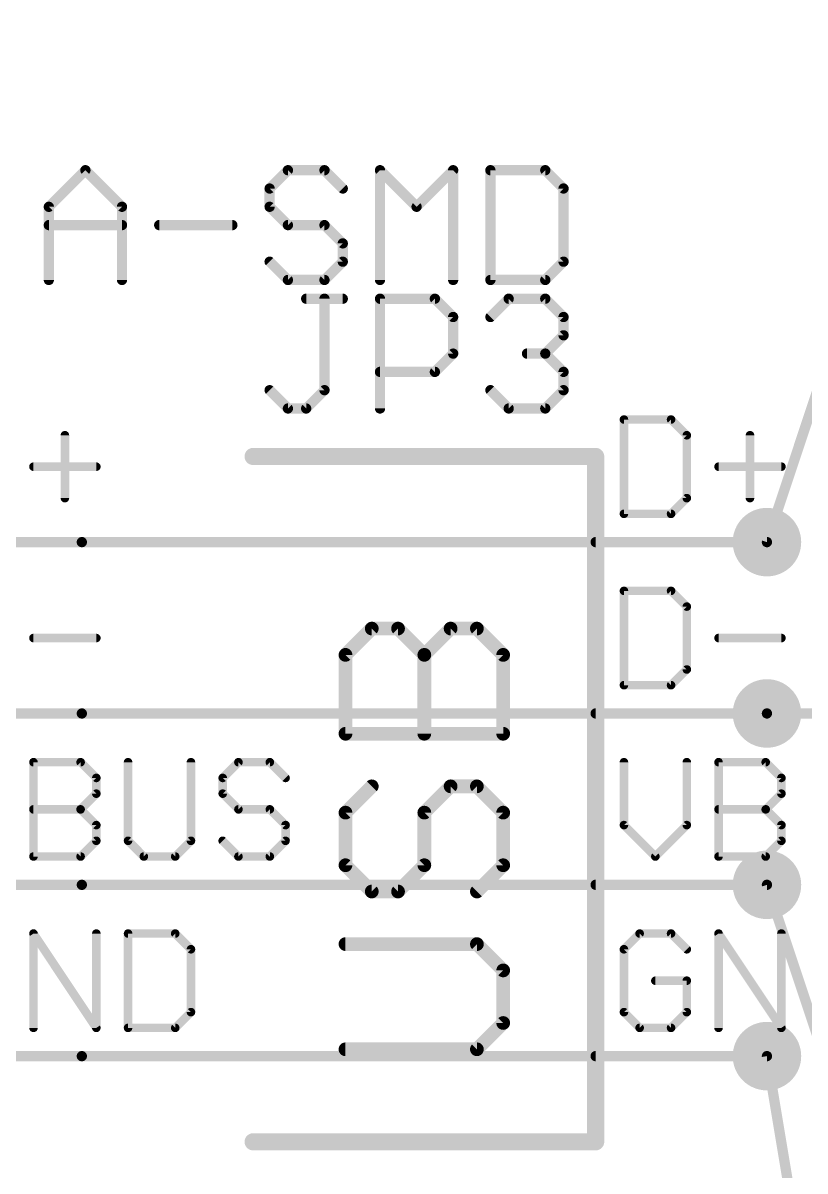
# Model space of a CAD drawing. Extents: x -12 to 175, y 0 to 78.
# Drawn here: x 143.91 to 155.51, y 26.24 to 43.26 of the extents above; entities that cross this region are included whole.
import ezdxf

# ---------------------------------------------------------------- set-up
doc = ezdxf.new("R2010")
doc.units = 0
for name, color, linetype in [('91', 82, 'CONTINUOUS'), ('94', 22, 'CONTINUOUS'), ('95', 253, 'CONTINUOUS'), ('96', 253, 'CONTINUOUS')]:
    doc.layers.add(name, color=color, linetype=linetype)

msp = doc.modelspace()

# ---------------------------------------------------------------- linework, layer by layer
at = {"layer": '91', "const_width": 0.1524}
for points in [[(157.48, 43.18), (154.94, 35.56)], [(154.94, 35.56), (144.78, 35.56)], [(154.94, 33.02), (144.78, 33.02)], [(154.94, 33.02), (157.48, 33.02)], [(154.94, 30.48), (144.78, 30.48)], [(157.48, 22.86), (154.94, 30.48)], [(154.94, 27.94), (144.78, 27.94)], [(157.48, 12.7), (154.94, 27.94)]]:
    msp.add_lwpolyline(points, dxfattribs=at)
at = {"layer": '91'}
for points, const_width in [([(154.94, 35.306, 1), (154.94, 35.814, 1), (154.94, 35.306)], 0.508), ([(144.78, 35.5981, 1), (144.78, 35.5219)], 0.0762), ([(154.9039, 35.572, 1), (154.9761, 35.548)], 0.0762), ([(154.94, 35.5219, 1), (154.94, 35.5981)], 0.0762), ([(154.94, 32.766, 1), (154.94, 33.274, 1), (154.94, 32.766)], 0.508), ([(144.78, 33.0581, 1), (144.78, 32.9819)], 0.0762), ([(154.94, 33.0581, 1), (154.94, 32.9819)], 0.0762), ([(154.94, 32.9819, 1), (154.94, 33.0581)], 0.0762), ([(154.94, 30.226, 1), (154.94, 30.734, 1), (154.94, 30.226)], 0.508), ([(144.78, 30.5181, 1), (144.78, 30.4419)], 0.0762), ([(154.9761, 30.492, 1), (154.9039, 30.468)], 0.0762), ([(154.94, 30.4419, 1), (154.94, 30.5181)], 0.0762), ([(154.94, 27.686, 1), (154.94, 28.194, 1), (154.94, 27.686)], 0.508), ([(144.78, 27.9781, 1), (144.78, 27.9019)], 0.0762), ([(154.9776, 27.9463, 1), (154.9024, 27.9337)], 0.0762), ([(154.94, 27.9019, 1), (154.94, 27.9781)], 0.0762)]:
    msp.add_lwpolyline(points, format="xyb", dxfattribs=dict(at, const_width=const_width))
at = {"layer": '94'}
for points, const_width in [([(147.32, 36.83), (152.4, 36.83)], 0.254), ([(152.4, 36.83), (152.4, 26.67)], 0.254), ([(144.78, 35.56), (142.24, 35.56)], 0.1524), ([(154.94, 35.56), (152.4, 35.56)], 0.1524), ([(148.6896, 33.8886), (149.0794, 34.2784)], 0.2032), ([(149.0794, 34.2784), (149.4692, 34.2784)], 0.2032), ([(149.4692, 34.2784), (149.859, 33.8886)], 0.2032), ([(149.859, 33.8886), (150.2488, 34.2784)], 0.2032), ([(150.2488, 34.2784), (150.6386, 34.2784)], 0.2032), ([(150.6386, 34.2784), (151.0284, 33.8886)], 0.2032), ([(148.6896, 32.7192), (148.6896, 33.8886)], 0.2032), ([(149.859, 32.7192), (149.859, 33.8886)], 0.2032), ([(151.0284, 33.8886), (151.0284, 32.7192)], 0.2032), ([(144.78, 33.02), (142.24, 33.02)], 0.1524), ([(154.94, 33.02), (152.4, 33.02)], 0.1524), ([(151.0284, 32.7192), (148.6896, 32.7192)], 0.2032), ([(149.0794, 31.9396), (148.6896, 31.5498)], 0.2032), ([(149.859, 31.5498), (150.2488, 31.9396)], 0.2032), ([(150.2488, 31.9396), (150.6386, 31.9396)], 0.2032), ([(150.6386, 31.9396), (151.0284, 31.5498)], 0.2032), ([(148.6896, 31.5498), (148.6896, 30.7702)], 0.2032), ([(149.859, 30.7702), (149.859, 31.5498)], 0.2032), ([(151.0284, 31.5498), (151.0284, 30.7702)], 0.2032), ([(148.6896, 30.7702), (149.0794, 30.3804)], 0.2032), ([(149.4692, 30.3804), (149.859, 30.7702)], 0.2032), ([(151.0284, 30.7702), (150.6386, 30.3804)], 0.2032), ([(144.78, 30.48), (142.24, 30.48)], 0.1524), ([(149.0794, 30.3804), (149.4692, 30.3804)], 0.2032), ([(154.94, 30.48), (152.4, 30.48)], 0.1524), ([(150.6386, 29.6008), (148.6896, 29.6008)], 0.2032), ([(151.0284, 29.211), (150.6386, 29.6008)], 0.2032), ([(151.0284, 28.4314), (151.0284, 29.211)], 0.2032), ([(150.6386, 28.0416), (151.0284, 28.4314)], 0.2032), ([(148.6896, 28.0416), (150.6386, 28.0416)], 0.2032), ([(144.78, 27.94), (142.24, 27.94)], 0.1524), ([(154.94, 27.94), (152.4, 27.94)], 0.1524), ([(152.4, 26.67), (147.32, 26.67)], 0.254)]:
    msp.add_lwpolyline(points, dxfattribs=dict(at, const_width=const_width))
for points, const_width in [([(147.32, 36.8935, 1), (147.32, 36.7665)], 0.127), ([(152.4635, 36.83, 1), (152.3365, 36.83)], 0.127), ([(152.4, 36.7665, 1), (152.4, 36.8935)], 0.127), ([(144.78, 35.5219, 1), (144.78, 35.5981)], 0.0762), ([(152.4, 35.5981, 1), (152.4, 35.5219)], 0.0762), ([(154.94, 35.5219, 1), (154.94, 35.5981)], 0.0762), ([(149.0794, 34.3292, 1), (149.0794, 34.2276)], 0.1016), ([(149.1153, 34.2425, 1), (149.0435, 34.3143)], 0.1016), ([(149.5051, 34.3143, 1), (149.4333, 34.2425)], 0.1016), ([(149.4692, 34.2276, 1), (149.4692, 34.3292)], 0.1016), ([(150.2488, 34.3292, 1), (150.2488, 34.2276)], 0.1016), ([(150.2847, 34.2425, 1), (150.2129, 34.3143)], 0.1016), ([(150.6745, 34.3143, 1), (150.6027, 34.2425)], 0.1016), ([(150.6386, 34.2276, 1), (150.6386, 34.3292)], 0.1016), ([(148.7404, 33.8886, 1), (148.6388, 33.8886)], 0.1016), ([(148.6537, 33.9245, 1), (148.7255, 33.8527)], 0.1016), ([(149.9098, 33.8886, 1), (149.8082, 33.8886)], 0.1016), ([(149.8231, 33.9245, 1), (149.8949, 33.8527)], 0.1016), ([(149.8231, 33.8527, 1), (149.8949, 33.9245)], 0.1016), ([(151.0792, 33.8886, 1), (150.9776, 33.8886)], 0.1016), ([(150.9925, 33.8527, 1), (151.0643, 33.9245)], 0.1016), ([(144.78, 32.9819, 1), (144.78, 33.0581)], 0.0762), ([(152.4, 33.0581, 1), (152.4, 32.9819)], 0.0762), ([(154.94, 32.9819, 1), (154.94, 33.0581)], 0.0762), ([(148.6896, 32.77, 1), (148.6896, 32.6684)], 0.1016), ([(148.6388, 32.7192, 1), (148.7404, 32.7192)], 0.1016), ([(149.8082, 32.7192, 1), (149.9098, 32.7192)], 0.1016), ([(150.9776, 32.7192, 1), (151.0792, 32.7192)], 0.1016), ([(151.0284, 32.6684, 1), (151.0284, 32.77)], 0.1016), ([(149.1153, 31.9037, 1), (149.0435, 31.9755)], 0.1016), ([(150.2488, 31.9904, 1), (150.2488, 31.8888)], 0.1016), ([(150.2847, 31.9037, 1), (150.2129, 31.9755)], 0.1016), ([(150.6745, 31.9755, 1), (150.6027, 31.9037)], 0.1016), ([(150.6386, 31.8888, 1), (150.6386, 31.9904)], 0.1016), ([(148.7404, 31.5498, 1), (148.6388, 31.5498)], 0.1016), ([(148.6537, 31.5857, 1), (148.7255, 31.5139)], 0.1016), ([(149.9098, 31.5498, 1), (149.8082, 31.5498)], 0.1016), ([(149.8231, 31.5857, 1), (149.8949, 31.5139)], 0.1016), ([(151.0792, 31.5498, 1), (150.9776, 31.5498)], 0.1016), ([(150.9925, 31.5139, 1), (151.0643, 31.5857)], 0.1016), ([(148.7255, 30.8061, 1), (148.6537, 30.7343)], 0.1016), ([(148.6388, 30.7702, 1), (148.7404, 30.7702)], 0.1016), ([(149.8082, 30.7702, 1), (149.9098, 30.7702)], 0.1016), ([(149.8949, 30.7343, 1), (149.8231, 30.8061)], 0.1016), ([(150.9776, 30.7702, 1), (151.0792, 30.7702)], 0.1016), ([(151.0643, 30.7343, 1), (150.9925, 30.8061)], 0.1016), ([(144.78, 30.4419, 1), (144.78, 30.5181)], 0.0762), ([(149.0794, 30.4312, 1), (149.0794, 30.3296)], 0.1016), ([(149.0435, 30.3445, 1), (149.1153, 30.4163)], 0.1016), ([(149.4333, 30.4163, 1), (149.5051, 30.3445)], 0.1016), ([(149.4692, 30.3296, 1), (149.4692, 30.4312)], 0.1016), ([(150.6027, 30.4163, 1), (150.6745, 30.3445)], 0.1016), ([(152.4, 30.5181, 1), (152.4, 30.4419)], 0.0762), ([(154.94, 30.4419, 1), (154.94, 30.5181)], 0.0762), ([(148.6896, 29.6516, 1), (148.6896, 29.55)], 0.1016), ([(150.6745, 29.6367, 1), (150.6027, 29.5649)], 0.1016), ([(150.6386, 29.55, 1), (150.6386, 29.6516)], 0.1016), ([(151.0792, 29.211, 1), (150.9776, 29.211)], 0.1016), ([(150.9925, 29.1751, 1), (151.0643, 29.2469)], 0.1016), ([(150.9776, 28.4314, 1), (151.0792, 28.4314)], 0.1016), ([(151.0643, 28.3955, 1), (150.9925, 28.4673)], 0.1016), ([(148.6896, 28.0924, 1), (148.6896, 27.9908)], 0.1016), ([(150.6027, 28.0775, 1), (150.6745, 28.0057)], 0.1016), ([(150.6386, 27.9908, 1), (150.6386, 28.0924)], 0.1016), ([(144.78, 27.9019, 1), (144.78, 27.9781)], 0.0762), ([(152.4, 27.9781, 1), (152.4, 27.9019)], 0.0762), ([(154.94, 27.9019, 1), (154.94, 27.9781)], 0.0762), ([(147.32, 26.7335, 1), (147.32, 26.6065)], 0.127), ([(152.3365, 26.67, 1), (152.4635, 26.67)], 0.127), ([(152.4, 26.6065, 1), (152.4, 26.7335)], 0.127)]:
    msp.add_lwpolyline(points, format="xyb", dxfattribs=dict(at, const_width=const_width))
at = {"layer": '95'}
for points, const_width in [([(148.1071, 39.1682), (148.6494, 39.1682)], 0.1524), ([(148.3782, 37.8124), (148.3782, 39.1682)], 0.1524), ([(149.2019, 37.5412), (149.2019, 39.1682)], 0.1524), ([(149.2019, 39.1682), (150.0154, 39.1682)], 0.1524), ([(150.0154, 39.1682), (150.2865, 38.897)], 0.1524), ([(150.839, 38.897), (151.1102, 39.1682)], 0.1524), ([(151.1102, 39.1682), (151.6525, 39.1682)], 0.1524), ([(151.6525, 39.1682), (151.9237, 38.897)], 0.1524), ([(150.2865, 38.897), (150.2865, 38.3547)], 0.1524), ([(151.9237, 38.897), (151.9237, 38.6259)], 0.1524), ([(151.9237, 38.6259), (151.6525, 38.3547)], 0.1524), ([(150.2865, 38.3547), (150.0154, 38.0835)], 0.1524), ([(151.6525, 38.3547), (151.3814, 38.3547)], 0.1524), ([(151.6525, 38.3547), (151.9237, 38.0835)], 0.1524), ([(150.0154, 38.0835), (149.2019, 38.0835)], 0.1524), ([(151.9237, 38.0835), (151.9237, 37.8124)], 0.1524), ([(147.5647, 37.8124), (147.8359, 37.5412)], 0.1524), ([(148.1071, 37.5412), (148.3782, 37.8124)], 0.1524), ([(151.1102, 37.5412), (150.839, 37.8124)], 0.1524), ([(151.9237, 37.8124), (151.6525, 37.5412)], 0.1524), ([(147.8359, 37.5412), (148.1071, 37.5412)], 0.1524), ([(151.6525, 37.5412), (151.1102, 37.5412)], 0.1524), ([(152.8191, 37.3773), (152.8191, 35.9791)], 0.127), ([(153.5182, 37.3773), (152.8191, 37.3773)], 0.127), ([(153.7512, 37.1443), (153.5182, 37.3773)], 0.127), ([(144.5284, 37.1443), (144.5284, 36.2121)], 0.127), ([(153.7512, 36.2121), (153.7512, 37.1443)], 0.127), ([(154.6884, 37.1443), (154.6884, 36.2121)], 0.127), ([(144.0624, 36.6782), (144.9945, 36.6782)], 0.127), ([(154.2224, 36.6782), (155.1545, 36.6782)], 0.127), ([(153.5182, 35.9791), (153.7512, 36.2121)], 0.127), ([(152.8191, 35.9791), (153.5182, 35.9791)], 0.127), ([(152.8191, 34.8373), (152.8191, 33.4391)], 0.127), ([(153.5182, 34.8373), (152.8191, 34.8373)], 0.127), ([(153.7512, 34.6043), (153.5182, 34.8373)], 0.127), ([(153.7512, 33.6721), (153.7512, 34.6043)], 0.127), ([(144.0624, 34.1382), (144.9945, 34.1382)], 0.127), ([(154.2224, 34.1382), (155.1545, 34.1382)], 0.127), ([(153.5182, 33.4391), (153.7512, 33.6721)], 0.127), ([(152.8191, 33.4391), (153.5182, 33.4391)], 0.127), ([(144.0624, 30.8991), (144.0624, 32.2973)], 0.127), ([(144.0624, 32.2973), (144.7615, 32.2973)], 0.127), ([(144.7615, 32.2973), (144.9945, 32.0643)], 0.127), ([(145.4657, 32.2973), (145.4657, 31.1321)], 0.127), ([(146.3978, 31.1321), (146.3978, 32.2973)], 0.127), ([(147.102, 32.2973), (146.8689, 32.0643)], 0.127), ([(147.568, 32.2973), (147.102, 32.2973)], 0.127), ([(147.8011, 32.0643), (147.568, 32.2973)], 0.127), ([(152.8191, 32.2973), (152.8191, 31.3652)], 0.127), ([(153.7512, 31.3652), (153.7512, 32.2973)], 0.127), ([(154.2224, 30.8991), (154.2224, 32.2973)], 0.127), ([(154.2224, 32.2973), (154.9215, 32.2973)], 0.127), ([(154.9215, 32.2973), (155.1545, 32.0643)], 0.127), ([(144.9945, 32.0643), (144.9945, 31.8312)], 0.127), ([(146.8689, 32.0643), (146.8689, 31.8312)], 0.127), ([(155.1545, 32.0643), (155.1545, 31.8312)], 0.127), ([(144.9945, 31.8312), (144.7615, 31.5982)], 0.127), ([(146.8689, 31.8312), (147.102, 31.5982)], 0.127), ([(155.1545, 31.8312), (154.9215, 31.5982)], 0.127), ([(144.0624, 31.5982), (144.7615, 31.5982)], 0.127), ([(144.7615, 31.5982), (144.9945, 31.3652)], 0.127), ([(147.102, 31.5982), (147.568, 31.5982)], 0.127), ([(147.568, 31.5982), (147.8011, 31.3652)], 0.127), ([(154.2224, 31.5982), (154.9215, 31.5982)], 0.127), ([(154.9215, 31.5982), (155.1545, 31.3652)], 0.127), ([(144.9945, 31.3652), (144.9945, 31.1321)], 0.127), ([(147.8011, 31.3652), (147.8011, 31.1321)], 0.127), ([(152.8191, 31.3652), (153.2852, 30.8991)], 0.127), ([(153.2852, 30.8991), (153.7512, 31.3652)], 0.127), ([(155.1545, 31.3652), (155.1545, 31.1321)], 0.127), ([(144.9945, 31.1321), (144.7615, 30.8991)], 0.127), ([(145.4657, 31.1321), (145.6987, 30.8991)], 0.127), ([(146.1648, 30.8991), (146.3978, 31.1321)], 0.127), ([(147.102, 30.8991), (146.8689, 31.1321)], 0.127), ([(147.8011, 31.1321), (147.568, 30.8991)], 0.127), ([(155.1545, 31.1321), (154.9215, 30.8991)], 0.127), ([(144.7615, 30.8991), (144.0624, 30.8991)], 0.127), ([(145.6987, 30.8991), (146.1648, 30.8991)], 0.127), ([(147.568, 30.8991), (147.102, 30.8991)], 0.127), ([(154.9215, 30.8991), (154.2224, 30.8991)], 0.127), ([(144.0624, 28.3591), (144.0624, 29.7573)], 0.127), ([(144.0624, 29.7573), (144.9945, 28.3591)], 0.127), ([(144.9945, 28.3591), (144.9945, 29.7573)], 0.127), ([(145.4657, 29.7573), (145.4657, 28.3591)], 0.127), ([(146.1648, 29.7573), (145.4657, 29.7573)], 0.127), ([(146.3978, 29.5243), (146.1648, 29.7573)], 0.127), ([(153.0521, 29.7573), (152.8191, 29.5243)], 0.127), ([(153.5182, 29.7573), (153.0521, 29.7573)], 0.127), ([(153.7512, 29.5243), (153.5182, 29.7573)], 0.127), ([(154.2224, 28.3591), (154.2224, 29.7573)], 0.127), ([(154.2224, 29.7573), (155.1545, 28.3591)], 0.127), ([(155.1545, 28.3591), (155.1545, 29.7573)], 0.127), ([(146.3978, 28.5921), (146.3978, 29.5243)], 0.127), ([(152.8191, 29.5243), (152.8191, 28.5921)], 0.127), ([(153.7512, 29.0582), (153.2852, 29.0582)], 0.127), ([(153.7512, 28.5921), (153.7512, 29.0582)], 0.127), ([(146.1648, 28.3591), (146.3978, 28.5921)], 0.127), ([(152.8191, 28.5921), (153.0521, 28.3591)], 0.127), ([(153.5182, 28.3591), (153.7512, 28.5921)], 0.127), ([(145.4657, 28.3591), (146.1648, 28.3591)], 0.127), ([(153.0521, 28.3591), (153.5182, 28.3591)], 0.127)]:
    msp.add_lwpolyline(points, dxfattribs=dict(at, const_width=const_width))
for points, const_width in [([(148.1071, 39.2063, 1), (148.1071, 39.1301)], 0.0762), ([(148.4163, 39.1682, 1), (148.3401, 39.1682)], 0.0762), ([(148.6494, 39.1301, 1), (148.6494, 39.2063)], 0.0762), ([(149.24, 39.1682, 1), (149.1638, 39.1682)], 0.0762), ([(149.2019, 39.2063, 1), (149.2019, 39.1301)], 0.0762), ([(150.0423, 39.1951, 1), (149.9884, 39.1412)], 0.0762), ([(150.0154, 39.1301, 1), (150.0154, 39.2063)], 0.0762), ([(151.1102, 39.2063, 1), (151.1102, 39.1301)], 0.0762), ([(151.1371, 39.1412, 1), (151.0833, 39.1951)], 0.0762), ([(151.6795, 39.1951, 1), (151.6256, 39.1412)], 0.0762), ([(151.6525, 39.1301, 1), (151.6525, 39.2063)], 0.0762), ([(150.3246, 38.897, 1), (150.2484, 38.897)], 0.0762), ([(150.2596, 38.8701, 1), (150.3135, 38.924)], 0.0762), ([(150.8121, 38.924, 1), (150.866, 38.8701)], 0.0762), ([(151.9618, 38.897, 1), (151.8856, 38.897)], 0.0762), ([(151.8968, 38.8701, 1), (151.9506, 38.924)], 0.0762), ([(151.8856, 38.6259, 1), (151.9618, 38.6259)], 0.0762), ([(151.9506, 38.5989, 1), (151.8968, 38.6528)], 0.0762), ([(150.2484, 38.3547, 1), (150.3246, 38.3547)], 0.0762), ([(150.3135, 38.3278, 1), (150.2596, 38.3816)], 0.0762), ([(151.3814, 38.3928, 1), (151.3814, 38.3166)], 0.0762), ([(151.6795, 38.3816, 1), (151.6256, 38.3278)], 0.0762), ([(151.6256, 38.3816, 1), (151.6795, 38.3278)], 0.0762), ([(151.6525, 38.3166, 1), (151.6525, 38.3928)], 0.0762), ([(149.2019, 38.1216, 1), (149.2019, 38.0454)], 0.0762), ([(149.9884, 38.1105, 1), (150.0423, 38.0566)], 0.0762), ([(150.0154, 38.0454, 1), (150.0154, 38.1216)], 0.0762), ([(151.9618, 38.0835, 1), (151.8856, 38.0835)], 0.0762), ([(151.8968, 38.0566, 1), (151.9506, 38.1105)], 0.0762), ([(147.5917, 37.8393, 1), (147.5378, 37.7854)], 0.0762), ([(148.3401, 37.8124, 1), (148.4163, 37.8124)], 0.0762), ([(148.4052, 37.7854, 1), (148.3513, 37.8393)], 0.0762), ([(150.866, 37.8393, 1), (150.8121, 37.7854)], 0.0762), ([(151.8856, 37.8124, 1), (151.9618, 37.8124)], 0.0762), ([(151.9506, 37.7854, 1), (151.8968, 37.8393)], 0.0762), ([(147.8359, 37.5793, 1), (147.8359, 37.5031)], 0.0762), ([(148.1071, 37.5031, 1), (148.1071, 37.5793)], 0.0762), ([(151.1102, 37.5793, 1), (151.1102, 37.5031)], 0.0762), ([(151.6525, 37.5031, 1), (151.6525, 37.5793)], 0.0762), ([(147.8089, 37.5143, 1), (147.8628, 37.5681)], 0.0762), ([(148.0801, 37.5681, 1), (148.134, 37.5143)], 0.0762), ([(149.1638, 37.5412, 1), (149.24, 37.5412)], 0.0762), ([(151.0833, 37.5143, 1), (151.1371, 37.5681)], 0.0762), ([(151.6256, 37.5681, 1), (151.6795, 37.5143)], 0.0762), ([(152.8191, 37.409, 1), (152.8191, 37.3455)], 0.0635), ([(152.8509, 37.3773, 1), (152.7874, 37.3773)], 0.0635), ([(153.5406, 37.3997, 1), (153.4957, 37.3548)], 0.0635), ([(153.5182, 37.3455, 1), (153.5182, 37.409)], 0.0635), ([(144.5602, 37.1443, 1), (144.4967, 37.1443)], 0.0635), ([(153.783, 37.1443, 1), (153.7195, 37.1443)], 0.0635), ([(153.7288, 37.1218, 1), (153.7737, 37.1667)], 0.0635), ([(154.7202, 37.1443, 1), (154.6567, 37.1443)], 0.0635), ([(144.0624, 36.7099, 1), (144.0624, 36.6464)], 0.0635), ([(144.9945, 36.6464, 1), (144.9945, 36.7099)], 0.0635), ([(154.2224, 36.7099, 1), (154.2224, 36.6464)], 0.0635), ([(155.1545, 36.6464, 1), (155.1545, 36.7099)], 0.0635), ([(153.7737, 36.1897, 1), (153.7288, 36.2346)], 0.0635), ([(144.4967, 36.2121, 1), (144.5602, 36.2121)], 0.0635), ([(153.7195, 36.2121, 1), (153.783, 36.2121)], 0.0635), ([(154.6567, 36.2121, 1), (154.7202, 36.2121)], 0.0635), ([(152.8191, 36.0109, 1), (152.8191, 35.9474)], 0.0635), ([(152.7874, 35.9791, 1), (152.8509, 35.9791)], 0.0635), ([(153.4957, 36.0016, 1), (153.5406, 35.9566)], 0.0635), ([(153.5182, 35.9474, 1), (153.5182, 36.0109)], 0.0635), ([(152.8191, 34.869, 1), (152.8191, 34.8055)], 0.0635), ([(152.8509, 34.8373, 1), (152.7874, 34.8373)], 0.0635), ([(153.5406, 34.8597, 1), (153.4957, 34.8148)], 0.0635), ([(153.5182, 34.8055, 1), (153.5182, 34.869)], 0.0635), ([(153.783, 34.6043, 1), (153.7195, 34.6043)], 0.0635), ([(153.7288, 34.5818, 1), (153.7737, 34.6267)], 0.0635), ([(144.0624, 34.1699, 1), (144.0624, 34.1064)], 0.0635), ([(144.9945, 34.1064, 1), (144.9945, 34.1699)], 0.0635), ([(154.2224, 34.1699, 1), (154.2224, 34.1064)], 0.0635), ([(155.1545, 34.1064, 1), (155.1545, 34.1699)], 0.0635), ([(153.7195, 33.6721, 1), (153.783, 33.6721)], 0.0635), ([(153.7737, 33.6497, 1), (153.7288, 33.6946)], 0.0635), ([(152.8191, 33.4709, 1), (152.8191, 33.4074)], 0.0635), ([(152.7874, 33.4391, 1), (152.8509, 33.4391)], 0.0635), ([(153.4957, 33.4616, 1), (153.5406, 33.4166)], 0.0635), ([(153.5182, 33.4074, 1), (153.5182, 33.4709)], 0.0635), ([(144.0941, 32.2973, 1), (144.0306, 32.2973)], 0.0635), ([(144.0624, 32.329, 1), (144.0624, 32.2655)], 0.0635), ([(144.7839, 32.3197, 1), (144.739, 32.2748)], 0.0635), ([(144.7615, 32.2655, 1), (144.7615, 32.329)], 0.0635), ([(145.4974, 32.2973, 1), (145.4339, 32.2973)], 0.0635), ([(146.4295, 32.2973, 1), (146.366, 32.2973)], 0.0635), ([(147.102, 32.329, 1), (147.102, 32.2655)], 0.0635), ([(147.1244, 32.2748, 1), (147.0795, 32.3197)], 0.0635), ([(147.5905, 32.3197, 1), (147.5456, 32.2748)], 0.0635), ([(147.568, 32.2655, 1), (147.568, 32.329)], 0.0635), ([(152.8509, 32.2973, 1), (152.7874, 32.2973)], 0.0635), ([(153.783, 32.2973, 1), (153.7195, 32.2973)], 0.0635), ([(154.2541, 32.2973, 1), (154.1906, 32.2973)], 0.0635), ([(154.2224, 32.329, 1), (154.2224, 32.2655)], 0.0635), ([(154.9439, 32.3197, 1), (154.899, 32.2748)], 0.0635), ([(154.9215, 32.2655, 1), (154.9215, 32.329)], 0.0635), ([(145.0263, 32.0643, 1), (144.9628, 32.0643)], 0.0635), ([(144.9721, 32.0418, 1), (145.017, 32.0867)], 0.0635), ([(146.9007, 32.0643, 1), (146.8372, 32.0643)], 0.0635), ([(146.8465, 32.0867, 1), (146.8914, 32.0418)], 0.0635), ([(147.7786, 32.0418, 1), (147.8235, 32.0867)], 0.0635), ([(155.1863, 32.0643, 1), (155.1228, 32.0643)], 0.0635), ([(155.1321, 32.0418, 1), (155.177, 32.0867)], 0.0635), ([(144.9628, 31.8312, 1), (145.0263, 31.8312)], 0.0635), ([(145.017, 31.8088, 1), (144.9721, 31.8537)], 0.0635), ([(146.8914, 31.8537, 1), (146.8465, 31.8088)], 0.0635), ([(146.8372, 31.8312, 1), (146.9007, 31.8312)], 0.0635), ([(155.1228, 31.8312, 1), (155.1863, 31.8312)], 0.0635), ([(155.177, 31.8088, 1), (155.1321, 31.8537)], 0.0635), ([(144.0624, 31.6299, 1), (144.0624, 31.5664)], 0.0635), ([(144.7839, 31.6206, 1), (144.739, 31.5757)], 0.0635), ([(144.7615, 31.5664, 1), (144.7615, 31.6299)], 0.0635), ([(147.102, 31.6299, 1), (147.102, 31.5664)], 0.0635), ([(147.5905, 31.6206, 1), (147.5456, 31.5757)], 0.0635), ([(147.568, 31.5664, 1), (147.568, 31.6299)], 0.0635), ([(154.2224, 31.6299, 1), (154.2224, 31.5664)], 0.0635), ([(154.9439, 31.6206, 1), (154.899, 31.5757)], 0.0635), ([(154.9215, 31.5664, 1), (154.9215, 31.6299)], 0.0635), ([(144.739, 31.6206, 1), (144.7839, 31.5757)], 0.0635), ([(147.0795, 31.5757, 1), (147.1244, 31.6206)], 0.0635), ([(154.899, 31.6206, 1), (154.9439, 31.5757)], 0.0635), ([(145.0263, 31.3652, 1), (144.9628, 31.3652)], 0.0635), ([(144.9721, 31.3427, 1), (145.017, 31.3876)], 0.0635), ([(147.8328, 31.3652, 1), (147.7693, 31.3652)], 0.0635), ([(147.7786, 31.3427, 1), (147.8235, 31.3876)], 0.0635), ([(152.8416, 31.3876, 1), (152.7966, 31.3427)], 0.0635), ([(152.7874, 31.3652, 1), (152.8509, 31.3652)], 0.0635), ([(153.7195, 31.3652, 1), (153.783, 31.3652)], 0.0635), ([(153.7737, 31.3427, 1), (153.7288, 31.3876)], 0.0635), ([(155.1863, 31.3652, 1), (155.1228, 31.3652)], 0.0635), ([(155.1321, 31.3427, 1), (155.177, 31.3876)], 0.0635), ([(144.9628, 31.1321, 1), (145.0263, 31.1321)], 0.0635), ([(145.017, 31.1097, 1), (144.9721, 31.1546)], 0.0635), ([(145.4881, 31.1546, 1), (145.4432, 31.1097)], 0.0635), ([(145.4339, 31.1321, 1), (145.4974, 31.1321)], 0.0635), ([(146.366, 31.1321, 1), (146.4295, 31.1321)], 0.0635), ([(146.4202, 31.1097, 1), (146.3753, 31.1546)], 0.0635), ([(146.8914, 31.1546, 1), (146.8465, 31.1097)], 0.0635), ([(147.7693, 31.1321, 1), (147.8328, 31.1321)], 0.0635), ([(147.8235, 31.1097, 1), (147.7786, 31.1546)], 0.0635), ([(155.1228, 31.1321, 1), (155.1863, 31.1321)], 0.0635), ([(155.177, 31.1097, 1), (155.1321, 31.1546)], 0.0635), ([(144.0306, 30.8991, 1), (144.0941, 30.8991)], 0.0635), ([(144.0624, 30.9308, 1), (144.0624, 30.8674)], 0.0635), ([(144.739, 30.9216, 1), (144.7839, 30.8766)], 0.0635), ([(144.7615, 30.8674, 1), (144.7615, 30.9308)], 0.0635), ([(145.6987, 30.9308, 1), (145.6987, 30.8674)], 0.0635), ([(145.6762, 30.8766, 1), (145.7211, 30.9216)], 0.0635), ([(146.1423, 30.9216, 1), (146.1872, 30.8766)], 0.0635), ([(146.1648, 30.8674, 1), (146.1648, 30.9308)], 0.0635), ([(147.102, 30.9308, 1), (147.102, 30.8674)], 0.0635), ([(147.0795, 30.8766, 1), (147.1244, 30.9216)], 0.0635), ([(147.5456, 30.9216, 1), (147.5905, 30.8766)], 0.0635), ([(147.568, 30.8674, 1), (147.568, 30.9308)], 0.0635), ([(153.2627, 30.9216, 1), (153.3076, 30.8766)], 0.0635), ([(153.2627, 30.8766, 1), (153.3076, 30.9216)], 0.0635), ([(154.1906, 30.8991, 1), (154.2541, 30.8991)], 0.0635), ([(154.2224, 30.9308, 1), (154.2224, 30.8674)], 0.0635), ([(154.899, 30.9216, 1), (154.9439, 30.8766)], 0.0635), ([(154.9215, 30.8674, 1), (154.9215, 30.9308)], 0.0635), ([(144.0941, 29.7573, 1), (144.0306, 29.7573)], 0.0635), ([(144.0888, 29.7749, 1), (144.036, 29.7397)], 0.0635), ([(145.0263, 29.7573, 1), (144.9628, 29.7573)], 0.0635), ([(145.4974, 29.7573, 1), (145.4339, 29.7573)], 0.0635), ([(145.4657, 29.789, 1), (145.4657, 29.7255)], 0.0635), ([(146.1872, 29.7797, 1), (146.1423, 29.7348)], 0.0635), ([(146.1648, 29.7255, 1), (146.1648, 29.789)], 0.0635), ([(153.0521, 29.789, 1), (153.0521, 29.7255)], 0.0635), ([(153.0746, 29.7348, 1), (153.0297, 29.7797)], 0.0635), ([(153.5406, 29.7797, 1), (153.4957, 29.7348)], 0.0635), ([(153.5182, 29.7255, 1), (153.5182, 29.789)], 0.0635), ([(154.2541, 29.7573, 1), (154.1906, 29.7573)], 0.0635), ([(154.2488, 29.7749, 1), (154.196, 29.7397)], 0.0635), ([(155.1863, 29.7573, 1), (155.1228, 29.7573)], 0.0635), ([(146.4295, 29.5243, 1), (146.366, 29.5243)], 0.0635), ([(146.3753, 29.5018, 1), (146.4202, 29.5467)], 0.0635), ([(152.7966, 29.5467, 1), (152.8416, 29.5018)], 0.0635), ([(152.8509, 29.5243, 1), (152.7874, 29.5243)], 0.0635), ([(153.7288, 29.5018, 1), (153.7737, 29.5467)], 0.0635), ([(153.2852, 29.0899, 1), (153.2852, 29.0264)], 0.0635), ([(153.783, 29.0582, 1), (153.7195, 29.0582)], 0.0635), ([(153.7512, 29.0264, 1), (153.7512, 29.0899)], 0.0635), ([(146.366, 28.5921, 1), (146.4295, 28.5921)], 0.0635), ([(146.4202, 28.5697, 1), (146.3753, 28.6146)], 0.0635), ([(152.8416, 28.6146, 1), (152.7966, 28.5697)], 0.0635), ([(152.7874, 28.5921, 1), (152.8509, 28.5921)], 0.0635), ([(153.7195, 28.5921, 1), (153.783, 28.5921)], 0.0635), ([(153.7737, 28.5697, 1), (153.7288, 28.6146)], 0.0635), ([(145.4657, 28.3909, 1), (145.4657, 28.3274)], 0.0635), ([(146.1648, 28.3274, 1), (146.1648, 28.3909)], 0.0635), ([(153.0521, 28.3909, 1), (153.0521, 28.3274)], 0.0635), ([(153.5182, 28.3274, 1), (153.5182, 28.3909)], 0.0635), ([(144.0306, 28.3591, 1), (144.0941, 28.3591)], 0.0635), ([(144.9628, 28.3591, 1), (145.0263, 28.3591)], 0.0635), ([(144.9681, 28.3415, 1), (145.0209, 28.3767)], 0.0635), ([(145.4339, 28.3591, 1), (145.4974, 28.3591)], 0.0635), ([(146.1423, 28.3816, 1), (146.1872, 28.3366)], 0.0635), ([(153.0297, 28.3366, 1), (153.0746, 28.3816)], 0.0635), ([(153.4957, 28.3816, 1), (153.5406, 28.3366)], 0.0635), ([(154.1906, 28.3591, 1), (154.2541, 28.3591)], 0.0635), ([(155.1228, 28.3591, 1), (155.1863, 28.3591)], 0.0635), ([(155.1281, 28.3415, 1), (155.1809, 28.3767)], 0.0635)]:
    msp.add_lwpolyline(points, format="xyb", dxfattribs=dict(at, const_width=const_width))
at = {"layer": '96', "const_width": 0.1524}
for points in [[(144.2904, 40.5309), (144.8327, 41.0732)], [(144.8327, 41.0732), (145.3751, 40.5309)], [(147.8359, 41.0732), (147.5647, 40.802)], [(148.3782, 41.0732), (147.8359, 41.0732)], [(148.6494, 40.802), (148.3782, 41.0732)], [(149.2019, 39.4462), (149.2019, 41.0732)], [(149.2019, 41.0732), (149.7442, 40.5309)], [(149.7442, 40.5309), (150.2865, 41.0732)], [(150.2865, 41.0732), (150.2865, 39.4462)], [(150.839, 41.0732), (150.839, 39.4462)], [(151.6525, 41.0732), (150.839, 41.0732)], [(151.9237, 40.802), (151.6525, 41.0732)], [(147.5647, 40.802), (147.5647, 40.5309)], [(151.9237, 39.7174), (151.9237, 40.802)], [(144.2904, 39.4462), (144.2904, 40.5309)], [(145.3751, 40.5309), (145.3751, 39.4462)], [(147.5647, 40.5309), (147.8359, 40.2597)], [(144.2904, 40.2597), (145.3751, 40.2597)], [(145.9275, 40.2597), (147.0122, 40.2597)], [(147.8359, 40.2597), (148.3782, 40.2597)], [(148.3782, 40.2597), (148.6494, 39.9885)], [(148.6494, 39.9885), (148.6494, 39.7174)], [(147.8359, 39.4462), (147.5647, 39.7174)], [(148.6494, 39.7174), (148.3782, 39.4462)], [(151.6525, 39.4462), (151.9237, 39.7174)], [(148.3782, 39.4462), (147.8359, 39.4462)], [(150.839, 39.4462), (151.6525, 39.4462)]]:
    msp.add_lwpolyline(points, dxfattribs=at)
at = {"layer": '96', "const_width": 0.0762}
for points in [[(144.8597, 41.1001, 1), (144.8058, 41.0462)], [(144.8597, 41.0462, 1), (144.8058, 41.1001)], [(147.8359, 41.1113, 1), (147.8359, 41.0351)], [(147.8628, 41.0462, 1), (147.8089, 41.1001)], [(148.4051, 41.1001, 1), (148.3513, 41.0462)], [(148.3782, 41.0351, 1), (148.3782, 41.1113)], [(149.2288, 41.1001, 1), (149.1749, 41.0462)], [(149.24, 41.0732, 1), (149.1638, 41.0732)], [(150.3246, 41.0732, 1), (150.2484, 41.0732)], [(150.3135, 41.0462, 1), (150.2596, 41.1001)], [(150.8771, 41.0732, 1), (150.8009, 41.0732)], [(150.839, 41.1113, 1), (150.839, 41.0351)], [(151.6795, 41.1001, 1), (151.6256, 41.0462)], [(151.6525, 41.0351, 1), (151.6525, 41.1113)], [(147.6028, 40.802, 1), (147.5266, 40.802)], [(147.5378, 40.829, 1), (147.5916, 40.7751)], [(148.6224, 40.7751, 1), (148.6763, 40.829)], [(151.9618, 40.802, 1), (151.8856, 40.802)], [(151.8967, 40.7751, 1), (151.9506, 40.829)], [(144.3285, 40.5309, 1), (144.2523, 40.5309)], [(144.2635, 40.5578, 1), (144.3173, 40.5039)], [(145.4132, 40.5309, 1), (145.337, 40.5309)], [(145.3481, 40.5039, 1), (145.402, 40.5578)], [(147.5916, 40.5578, 1), (147.5378, 40.5039)], [(147.5266, 40.5309, 1), (147.6028, 40.5309)], [(149.7172, 40.5578, 1), (149.7711, 40.5039)], [(149.7172, 40.5039, 1), (149.7711, 40.5578)], [(144.2904, 40.2978, 1), (144.2904, 40.2216)], [(145.3751, 40.2216, 1), (145.3751, 40.2978)], [(145.9275, 40.2978, 1), (145.9275, 40.2216)], [(147.0122, 40.2216, 1), (147.0122, 40.2978)], [(147.8359, 40.2978, 1), (147.8359, 40.2216)], [(147.8089, 40.2328, 1), (147.8628, 40.2866)], [(148.4051, 40.2866, 1), (148.3513, 40.2328)], [(148.3782, 40.2216, 1), (148.3782, 40.2978)], [(148.6875, 39.9885, 1), (148.6113, 39.9885)], [(148.6224, 39.9616, 1), (148.6763, 40.0155)], [(147.5916, 39.7443, 1), (147.5378, 39.6904)], [(148.6113, 39.7174, 1), (148.6875, 39.7174)], [(148.6763, 39.6904, 1), (148.6224, 39.7443)], [(151.8856, 39.7174, 1), (151.9618, 39.7174)], [(151.9506, 39.6904, 1), (151.8967, 39.7443)], [(147.8359, 39.4843, 1), (147.8359, 39.4081)], [(147.8089, 39.4193, 1), (147.8628, 39.4731)], [(148.3513, 39.4731, 1), (148.4051, 39.4193)], [(148.3782, 39.4081, 1), (148.3782, 39.4843)], [(150.839, 39.4843, 1), (150.839, 39.4081)], [(151.6256, 39.4731, 1), (151.6795, 39.4193)], [(151.6525, 39.4081, 1), (151.6525, 39.4843)], [(144.2523, 39.4462, 1), (144.3285, 39.4462)], [(145.337, 39.4462, 1), (145.4132, 39.4462)], [(149.1638, 39.4462, 1), (149.24, 39.4462)], [(150.2484, 39.4462, 1), (150.3246, 39.4462)], [(150.8009, 39.4462, 1), (150.8771, 39.4462)]]:
    msp.add_lwpolyline(points, format="xyb", dxfattribs=at)

doc.saveas('drawing.dxf')
